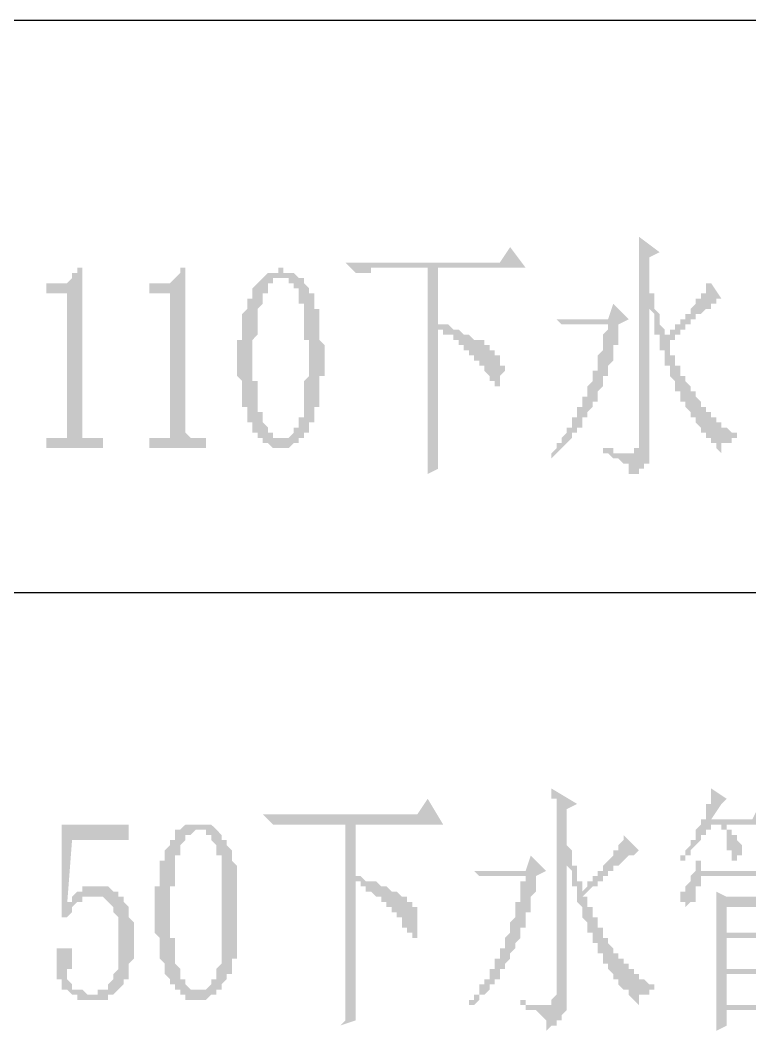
# Model space of a CAD drawing. Header units: inches. Extents: x 11 to 286, y 6 to 196.
# Drawn here: x 242.84 to 248.83, y 90.4 to 98.69 of the extents above; entities that cross this region are included whole.
import ezdxf

# ---------------------------------------------------------------- set-up
doc = ezdxf.new("R2010")
doc.units = ezdxf.units.IN
doc.header["$MEASUREMENT"] = 0
doc.layers.add('PDF_几何图形', color=7, linetype='Continuous')
doc.layers.add('PDF_实体填充', color=7, linetype='Continuous', true_color=0xffffff)

msp = doc.modelspace()

# ---------------------------------------------------------------- hatches: boundary and pattern name
at = {"layer": 'PDF_实体填充', "transparency": 33554559}
h = msp.add_hatch(color=7, dxfattribs=at)
h.paths.add_polyline_path([(247.9181, 96.9151), (248.0874, 96.7881), (248.0028, 96.7458), (248.0028, 96.7034), (248.0028, 96.7034), (248.0028, 96.6611), (248.0028, 96.6611), (248.0028, 96.6188), (248.0028, 96.6188), (248.0028, 96.5764), (248.0028, 96.5764), (248.0028, 96.5341), (248.0028, 96.5341), (248.0028, 96.4918), (248.0028, 96.4918), (248.0028, 96.4494), (248.0451, 96.4494), (248.0451, 96.4071), (248.0451, 96.4071), (248.0451, 96.4071), (248.0451, 96.3648), (248.0451, 96.3648), (248.0451, 96.3648), (248.0451, 96.3224), (248.0451, 96.3224), (248.0874, 96.2801), (248.0874, 96.2801), (248.0874, 96.2378), (248.0874, 96.2378), (248.0874, 96.1954), (248.0874, 96.1954), (248.1298, 96.1531), (248.1298, 96.1531), (248.1298, 96.1108), (248.1298, 96.1108), (248.1298, 96.1108), (248.1721, 96.1108), (248.1721, 96.1108), (248.1721, 96.1531), (248.2144, 96.1531), (248.2144, 96.1954), (248.2568, 96.1954), (248.2568, 96.1954), (248.2568, 96.2378), (248.2991, 96.2378), (248.2991, 96.2801), (248.2991, 96.2801), (248.3414, 96.2801), (248.3414, 96.3224), (248.3414, 96.3224), (248.3414, 96.3224), (248.3838, 96.3648), (248.3838, 96.3648), (248.3838, 96.3648), (248.3838, 96.4071), (248.4261, 96.4071), (248.4261, 96.4071), (248.4261, 96.4494), (248.4261, 96.4494), (248.4684, 96.4494), (248.4684, 96.4918), (248.4684, 96.4918), (248.4684, 96.4918), (248.4684, 96.5341), (248.4684, 96.5341), (248.5108, 96.5341), (248.5954, 96.4071), (248.5954, 96.4071), (248.5954, 96.4071), (248.5531, 96.4071), (248.5531, 96.3648), (248.5531, 96.3648), (248.5108, 96.3648), (248.5108, 96.3648), (248.5108, 96.3224), (248.4684, 96.3224), (248.4684, 96.3224), (248.4261, 96.2801), (248.4261, 96.2801), (248.4261, 96.2801), (248.4261, 96.2801), (248.4261, 96.2801), (248.3838, 96.2801), (248.3838, 96.2378), (248.3838, 96.2378), (248.3414, 96.2378), (248.3414, 96.1954), (248.3414, 96.1954), (248.2991, 96.1954), (248.2991, 96.1954), (248.2991, 96.1531), (248.2568, 96.1531), (248.2568, 96.1531), (248.2568, 96.1108), (248.2144, 96.1108), (248.2144, 96.1108), (248.2144, 96.0684), (248.1721, 96.0684), (248.1721, 96.0684), (248.1721, 96.0684), (248.1721, 96.0261), (248.1721, 95.9838), (248.1721, 95.9838), (248.1721, 95.9414), (248.2144, 95.9414), (248.2144, 95.8991), (248.2144, 95.8991), (248.2144, 95.8568), (248.2568, 95.8568), (248.2568, 95.8144), (248.2568, 95.8144), (248.2568, 95.7721), (248.2991, 95.7721), (248.2991, 95.7298), (248.2991, 95.7298), (248.2991, 95.7298), (248.3414, 95.6874), (248.3414, 95.6874), (248.3414, 95.6451), (248.3838, 95.6451), (248.3838, 95.6028), (248.3838, 95.6028), (248.3838, 95.6028), (248.4261, 95.5604), (248.4261, 95.5604), (248.4261, 95.5604), (248.4261, 95.5181), (248.4684, 95.5181), (248.4684, 95.5181), (248.4684, 95.4758), (248.4684, 95.4758), (248.5108, 95.4758), (248.5108, 95.4334), (248.5108, 95.4334), (248.5531, 95.4334), (248.5531, 95.4334), (248.5531, 95.3911), (248.5531, 95.3911), (248.5954, 95.3911), (248.5954, 95.3911), (248.5954, 95.3488), (248.6378, 95.3488), (248.6378, 95.3488), (248.6378, 95.3488), (248.6378, 95.3488), (248.6801, 95.3064), (248.6801, 95.3064), (248.6801, 95.3064), (248.7224, 95.3064), (248.7224, 95.3064), (248.7224, 95.3064), (248.7224, 95.3064), (248.7224, 95.2641), (248.7224, 95.2641), (248.6801, 95.2641), (248.6801, 95.2641), (248.6801, 95.2218), (248.6378, 95.2218), (248.6378, 95.2218), (248.6378, 95.2218), (248.5954, 95.2218), (248.5954, 95.1794), (248.5954, 95.1794), (248.5954, 95.1794), (248.5954, 95.1371), (248.5531, 95.1794), (248.5531, 95.1794), (248.5531, 95.1794), (248.5531, 95.2218), (248.5108, 95.2218), (248.5108, 95.2218), (248.5108, 95.2218), (248.5108, 95.2641), (248.4684, 95.2641), (248.4684, 95.2641), (248.4684, 95.3064), (248.4684, 95.3064), (248.4261, 95.3064), (248.4261, 95.3488), (248.4261, 95.3488), (248.4261, 95.3488), (248.3838, 95.3911), (248.3838, 95.3911), (248.3838, 95.3911), (248.3838, 95.4334), (248.3414, 95.4334), (248.3414, 95.4334), (248.3414, 95.4758), (248.3414, 95.4758), (248.3414, 95.4758), (248.2991, 95.5181), (248.2991, 95.5181), (248.2991, 95.5604), (248.2991, 95.5604), (248.2568, 95.5604), (248.2568, 95.6028), (248.2568, 95.6028), (248.2568, 95.6451), (248.2568, 95.6451), (248.2144, 95.6451), (248.2144, 95.6874), (248.2144, 95.6874), (248.2144, 95.7298), (248.2144, 95.7298), (248.1721, 95.7721), (248.1721, 95.7721), (248.1721, 95.7721), (248.1721, 95.8144), (248.1721, 95.8144), (248.1721, 95.8568), (248.1298, 95.8568), (248.1298, 95.8991), (248.1298, 95.8991), (248.1298, 95.9414), (248.1298, 95.9414), (248.1298, 95.9838), (248.0874, 95.9838), (248.0874, 96.0261), (248.0874, 96.0261), (248.0874, 96.0684), (248.0874, 96.0684), (248.0874, 96.1108), (248.0451, 96.1108), (248.0451, 96.1531), (248.0451, 96.1531), (248.0451, 96.1954), (248.0451, 96.1954), (248.0451, 96.2378), (248.0451, 96.2801), (248.0451, 96.2801), (248.0028, 96.3224), (248.0028, 96.3224), (248.0028, 96.3648), (248.0028, 96.3648), (248.0028, 95.2218), (248.0028, 95.1794), (248.0028, 95.1794), (248.0028, 95.1371), (248.0028, 95.1371), (248.0028, 95.0948), (248.0028, 95.0948), (248.0028, 95.0524), (247.9604, 95.0524), (247.9604, 95.0524), (247.9604, 95.0101), (247.9604, 95.0101), (247.9181, 95.0101), (247.9181, 95.0101), (247.9181, 94.9678), (247.9181, 94.9678), (247.8758, 94.9678), (247.8758, 94.9678), (247.8334, 94.9678), (247.8334, 94.9678), (247.8334, 94.9678), (247.8334, 94.9678), (247.8334, 94.9678), (247.8334, 95.0101), (247.8334, 95.0101), (247.8334, 95.0101), (247.8334, 95.0524), (247.7911, 95.0524), (247.7911, 95.0524), (247.7911, 95.0524), (247.7488, 95.0948), (247.7488, 95.0948), (247.7488, 95.0948), (247.7064, 95.0948), (247.7064, 95.0948), (247.6641, 95.1371), (247.6218, 95.1371), (247.6218, 95.1371), (247.6218, 95.1794), (247.6641, 95.1794), (247.7064, 95.1794), (247.7064, 95.1371), (247.7064, 95.1371), (247.7488, 95.1371), (247.7488, 95.1371), (247.7911, 95.1371), (247.7911, 95.1371), (247.7911, 95.1371), (247.8334, 95.1371), (247.8334, 95.1371), (247.8334, 95.1371), (247.8334, 95.1371), (247.8758, 95.1371), (247.8758, 95.1371), (247.8758, 95.1794), (247.8758, 95.1794), (247.9181, 95.1794), (247.9181, 95.2218), (247.9181, 95.2641), (247.9181, 95.2641), (247.9181, 96.5764), (247.9181, 96.6188), (247.9181, 96.6188), (247.9181, 96.6611), (247.9181, 96.6611), (247.9181, 96.7034), (247.9181, 96.7034), (247.9181, 96.7458), (247.9181, 96.7458), (247.9181, 96.7881), (247.9181, 96.7881), (247.9181, 96.8304), (247.9181, 96.8304), (247.9181, 96.8728), (247.9181, 96.8728), (247.9181, 96.9151), (247.9181, 96.9151)], flags=0)
h.paths.add_polyline_path([(247.1984, 95.0948), (247.1984, 95.1371), (247.1984, 95.1371), (247.2408, 95.1794), (247.2408, 95.1794), (247.2408, 95.1794), (247.2408, 95.2218), (247.2831, 95.2218), (247.2831, 95.2641), (247.2831, 95.2641), (247.2831, 95.2641), (247.3254, 95.3064), (247.3254, 95.3064), (247.3254, 95.3064), (247.3254, 95.3488), (247.3678, 95.3488), (247.3678, 95.3911), (247.3678, 95.3911), (247.3678, 95.3911), (247.3678, 95.4334), (247.4101, 95.4334), (247.4101, 95.4758), (247.4101, 95.4758), (247.4101, 95.4758), (247.4101, 95.5181), (247.4524, 95.5181), (247.4524, 95.5604), (247.4524, 95.5604), (247.4524, 95.5604), (247.4524, 95.6028), (247.4948, 95.6028), (247.4948, 95.6451), (247.4948, 95.6451), (247.4948, 95.6874), (247.4948, 95.6874), (247.5371, 95.7298), (247.5371, 95.7298), (247.5371, 95.7298), (247.5371, 95.7721), (247.5371, 95.7721), (247.5371, 95.8144), (247.5794, 95.8144), (247.5794, 95.8568), (247.5794, 95.8568), (247.5794, 95.8991), (247.5794, 95.8991), (247.5794, 95.9414), (247.5794, 95.9414), (247.6218, 95.9838), (247.6218, 95.9838), (247.6218, 96.0261), (247.6218, 96.0261), (247.6218, 96.0684), (247.6218, 96.0684), (247.6218, 96.1108), (247.6218, 96.1108), (247.6641, 96.1531), (247.6641, 96.1531), (247.6641, 96.1954), (247.6641, 96.1954), (247.6641, 96.1954), (247.4524, 96.1954), (247.4524, 96.1954), (247.4101, 96.1954), (247.4101, 96.1954), (247.3678, 96.1954), (247.3678, 96.1954), (247.3678, 96.1954), (247.3254, 96.1954), (247.3254, 96.1954), (247.2831, 96.1954), (247.2831, 96.1954), (247.2408, 96.2378), (247.6641, 96.2378), (247.7064, 96.3648), (247.8334, 96.2378), (247.7488, 96.1954), (247.7488, 96.1531), (247.7488, 96.1531), (247.7488, 96.1108), (247.7488, 96.0684), (247.7488, 96.0684), (247.7488, 96.0261), (247.7064, 96.0261), (247.7064, 95.9838), (247.7064, 95.9838), (247.7064, 95.9414), (247.7064, 95.9414), (247.7064, 95.8991), (247.7064, 95.8991), (247.6641, 95.8568), (247.6641, 95.8568), (247.6641, 95.8144), (247.6641, 95.8144), (247.6641, 95.7721), (247.6218, 95.7721), (247.6218, 95.7298), (247.6218, 95.7298), (247.6218, 95.6874), (247.6218, 95.6874), (247.6218, 95.6874), (247.5794, 95.6451), (247.5794, 95.6451), (247.5794, 95.6028), (247.5794, 95.6028), (247.5794, 95.5604), (247.5371, 95.5604), (247.5371, 95.5604), (247.5371, 95.5181), (247.5371, 95.5181), (247.4948, 95.4758), (247.4948, 95.4758), (247.4948, 95.4758), (247.4948, 95.4334), (247.4948, 95.4334), (247.4524, 95.4334), (247.4524, 95.3911), (247.4524, 95.3911), (247.4524, 95.3488), (247.4101, 95.3488), (247.4101, 95.3488), (247.4101, 95.3064), (247.4101, 95.3064), (247.3678, 95.3064), (247.3678, 95.2641), (247.3678, 95.2641), (247.3678, 95.2641), (247.3254, 95.2218), (247.3254, 95.2218), (247.3254, 95.2218), (247.3254, 95.2218), (247.2831, 95.1794), (247.2831, 95.1794), (247.2831, 95.1794), (247.2408, 95.1371), (247.2408, 95.1371), (247.2408, 95.1371), (247.2408, 95.1371), (247.1984, 95.0948), (247.1984, 95.0948), (247.1984, 95.0948)], flags=0)
for points in [[(245.5051, 96.7034), (246.7751, 96.7034), (246.8598, 96.8304), (246.9868, 96.6611), (246.2671, 96.6611), (246.2671, 96.1954), (246.3094, 96.1954), (246.3518, 96.1954), (246.3941, 96.1531), (246.4364, 96.1531), (246.4788, 96.1108), (246.5211, 96.1108), (246.5634, 96.0684), (246.6058, 96.0684), (246.6481, 96.0684), (246.6481, 96.0261), (246.6904, 96.0261), (246.6904, 95.9838), (246.7328, 95.9838), (246.7328, 95.9414), (246.7751, 95.9414), (246.7751, 95.8991), (246.7751, 95.8568), (246.8174, 95.8568), (246.8174, 95.8144), (246.7751, 95.7721), (246.7751, 95.7298), (246.7751, 95.6874), (246.7328, 95.6874), (246.7328, 95.7298), (246.6904, 95.7298), (246.6904, 95.7721), (246.6481, 95.8144), (246.6481, 95.8568), (246.6058, 95.8568), (246.6058, 95.8991), (246.5634, 95.8991), (246.5634, 95.9414), (246.5211, 95.9414), (246.5211, 95.9838), (246.4788, 95.9838), (246.4788, 96.0261), (246.4364, 96.0261), (246.4364, 96.0684), (246.3941, 96.0684), (246.3941, 96.1108), (246.3518, 96.1108), (246.3094, 96.1108), (246.3094, 96.1531), (246.2671, 96.1531), (246.2671, 95.3064), (246.2671, 95.2641), (246.2671, 95.2218), (246.2671, 95.1794), (246.2671, 95.1371), (246.2671, 95.0948), (246.2671, 95.0524), (246.2671, 95.0101), (246.1824, 94.9678), (246.1824, 95.0101), (246.1824, 95.0524), (246.1824, 95.0948), (246.1824, 95.1371), (246.1824, 95.1794), (246.1824, 95.2218), (246.1824, 95.2641), (246.1824, 95.3064), (246.1824, 95.3488), (246.1824, 95.3911), (246.1824, 96.6611), (245.7591, 96.6611), (245.7168, 96.6611), (245.7168, 96.6188), (245.6744, 96.6188), (245.6321, 96.6188), (245.5898, 96.6188)], [(243.3461, 96.6611), (243.3461, 95.3911), (243.3461, 95.3488), (243.3461, 95.3064), (243.3461, 95.2641), (243.3884, 95.2641), (243.4308, 95.2641), (243.4731, 95.2641), (243.5154, 95.2641), (243.5154, 95.1794), (243.0498, 95.1794), (243.0498, 95.2641), (243.0921, 95.2641), (243.1344, 95.2641), (243.1768, 95.2641), (243.2191, 95.2641), (243.2191, 95.3064), (243.2191, 95.3488), (243.2191, 95.3911), (243.2191, 96.4071), (243.2191, 96.4494), (243.1768, 96.4494), (243.0498, 96.4494), (243.0498, 96.5341), (243.0921, 96.5341), (243.1344, 96.5341), (243.1768, 96.5341), (243.2191, 96.5341), (243.2614, 96.5764), (243.2614, 96.6188), (243.3038, 96.6188), (243.3038, 96.6611)], [(244.1928, 96.6611), (244.1928, 95.3911), (244.1928, 95.3488), (244.1928, 95.3064), (244.2351, 95.2641), (244.2774, 95.2641), (244.3198, 95.2641), (244.3621, 95.2641), (244.3621, 95.1794), (243.8964, 95.1794), (243.8964, 95.2641), (243.9388, 95.2641), (243.9811, 95.2641), (244.0234, 95.2641), (244.0658, 95.2641), (244.0658, 95.3064), (244.0658, 95.3488), (244.0658, 95.3911), (244.0658, 96.4071), (244.0658, 96.4494), (244.0234, 96.4494), (243.8964, 96.4494), (243.8964, 96.5341), (243.9388, 96.5341), (243.9811, 96.5341), (244.0234, 96.5341), (244.0658, 96.5341), (244.1081, 96.5764), (244.1504, 96.6188), (244.1504, 96.6611)], [(244.8278, 92.1738), (246.0978, 92.1738), (246.1824, 92.3008), (246.3094, 92.0891), (245.5898, 92.0891), (245.5898, 91.6658), (245.6321, 91.6658), (245.6744, 91.6234), (245.7168, 91.6234), (245.7591, 91.6234), (245.8014, 91.5811), (245.8438, 91.5811), (245.8861, 91.5388), (245.9284, 91.5388), (245.9708, 91.4964), (246.0131, 91.4964), (246.0131, 91.4541), (246.0554, 91.4541), (246.0554, 91.4118), (246.0978, 91.4118), (246.0978, 91.3694), (246.0978, 91.3271), (246.0978, 91.2848), (246.0978, 91.2424), (246.0978, 91.2001), (246.0978, 91.1578), (246.0554, 91.1578), (246.0554, 91.2001), (246.0131, 91.2001), (246.0131, 91.2424), (245.9708, 91.2424), (245.9708, 91.2848), (245.9708, 91.3271), (245.9284, 91.3271), (245.9284, 91.3694), (245.8861, 91.3694), (245.8861, 91.4118), (245.8438, 91.4118), (245.8438, 91.4541), (245.8014, 91.4541), (245.8014, 91.4964), (245.7591, 91.4964), (245.7168, 91.5388), (245.6744, 91.5388), (245.6744, 91.5811), (245.6321, 91.5811), (245.6321, 91.6234), (245.5898, 91.6234), (245.5898, 90.7768), (245.5898, 90.7344), (245.5898, 90.6921), (245.5898, 90.6498), (245.5898, 90.6074), (245.5898, 90.5651), (245.5898, 90.5228), (245.5898, 90.4804), (245.4628, 90.4381), (245.5051, 90.4804), (245.5051, 90.5228), (245.5051, 90.5651), (245.5051, 90.6074), (245.5051, 90.6498), (245.5051, 90.6921), (245.5051, 90.7344), (245.5051, 90.7768), (245.5051, 90.8191), (245.5051, 90.8614), (245.5051, 92.0891), (245.0818, 92.0891), (245.0394, 92.0891), (244.9971, 92.0891), (244.9548, 92.0891), (244.9124, 92.0891)], [(243.4731, 91.5811), (243.5154, 91.5811), (243.5578, 91.5811), (243.6001, 91.5388), (243.6424, 91.5388), (243.6424, 91.4964), (243.6848, 91.4964), (243.6848, 91.4541), (243.7271, 91.4118), (243.7271, 91.3694), (243.7271, 91.3271), (243.7694, 91.2848), (243.7694, 91.2424), (243.7694, 91.2001), (243.7694, 91.1578), (243.7694, 91.1154), (243.7694, 91.0731), (243.7694, 91.0308), (243.7694, 90.9884), (243.7271, 90.9461), (243.7271, 90.9038), (243.7271, 90.8614), (243.7271, 90.8191), (243.6848, 90.8191), (243.6848, 90.7768), (243.6424, 90.7344), (243.6001, 90.6921), (243.5578, 90.6921), (243.5578, 90.6498), (243.5154, 90.6498), (243.4731, 90.6498), (243.4308, 90.6498), (243.3884, 90.6498), (243.3461, 90.6498), (243.3038, 90.6498), (243.3038, 90.6921), (243.2614, 90.6921), (243.2191, 90.7344), (243.1768, 90.7344), (243.1768, 90.7768), (243.1768, 90.8191), (243.1344, 90.8191), (243.1344, 90.8614), (243.1344, 90.9038), (243.1344, 90.9461), (243.1344, 90.9884), (243.1344, 91.0308), (243.1344, 91.0731), (243.1768, 91.0731), (243.2191, 91.0731), (243.2614, 91.0731), (243.2614, 91.0308), (243.2614, 90.9884), (243.2614, 90.9461), (243.2614, 90.9038), (243.2191, 90.9038), (243.2191, 90.8614), (243.2191, 90.8191), (243.2614, 90.7768), (243.2614, 90.7344), (243.3038, 90.7344), (243.3461, 90.7344), (243.3884, 90.6921), (243.4308, 90.6921), (243.4731, 90.6921), (243.4731, 90.7344), (243.5154, 90.7344), (243.5578, 90.7344), (243.5578, 90.7768), (243.6001, 90.8191), (243.6001, 90.8614), (243.6424, 90.9038), (243.6424, 90.9461), (243.6424, 90.9884), (243.6424, 91.0308), (243.6424, 91.0731), (243.6424, 91.1154), (243.6424, 91.1578), (243.6424, 91.2001), (243.6424, 91.2424), (243.6424, 91.2848), (243.6424, 91.3271), (243.6001, 91.3694), (243.6001, 91.4118), (243.5578, 91.4541), (243.5154, 91.4964), (243.4731, 91.4964), (243.4308, 91.4964), (243.3884, 91.4964), (243.3461, 91.4964), (243.3461, 91.4541), (243.3038, 91.4541), (243.2614, 91.4118), (243.2614, 91.3694), (243.2191, 91.3271), (243.1768, 91.3271), (243.1768, 92.0891), (243.7271, 92.0891), (243.7271, 91.9621), (243.2614, 91.9621), (243.2191, 91.4118), (243.2191, 91.4541), (243.2614, 91.4541), (243.2614, 91.4964), (243.3038, 91.5388), (243.3461, 91.5388), (243.3461, 91.5811), (243.3884, 91.5811), (243.4308, 91.5811)]]:
    msp.add_hatch(color=7, dxfattribs=at).paths.add_polyline_path(points, flags=0)
h = msp.add_hatch(color=7, dxfattribs=at)
h.paths.add_polyline_path([(244.9971, 96.5764), (244.9548, 96.5764), (244.9548, 96.5764), (244.9548, 96.5764), (244.9124, 96.5764), (244.9124, 96.5341), (244.9124, 96.5341), (244.8701, 96.5341), (244.8701, 96.5341), (244.8701, 96.4918), (244.8701, 96.4918), (244.8701, 96.4494), (244.8278, 96.4494), (244.8278, 96.4071), (244.8278, 96.4071), (244.8278, 96.3648), (244.8278, 96.3648), (244.8278, 96.3648), (244.7854, 96.3224), (244.7854, 96.3224), (244.7854, 96.2801), (244.7854, 96.2801), (244.7854, 96.2378), (244.7854, 96.2378), (244.7854, 96.2378), (244.7854, 96.1954), (244.7854, 96.1954), (244.7854, 96.1531), (244.7854, 96.1531), (244.7854, 96.1108), (244.7854, 96.1108), (244.7431, 96.0684), (244.7431, 96.0261), (244.7431, 96.0261), (244.7431, 95.9838), (244.7431, 95.9838), (244.7431, 95.9414), (244.7431, 95.9414), (244.7431, 95.8991), (244.7431, 95.8991), (244.7431, 95.8568), (244.7431, 95.8568), (244.7431, 95.8144), (244.7431, 95.7721), (244.7431, 95.7721), (244.7431, 95.7298), (244.7854, 95.7298), (244.7854, 95.6874), (244.7854, 95.6874), (244.7854, 95.6451), (244.7854, 95.6451), (244.7854, 95.6028), (244.7854, 95.6028), (244.7854, 95.5604), (244.7854, 95.5604), (244.7854, 95.5181), (244.7854, 95.5181), (244.7854, 95.5181), (244.7854, 95.4758), (244.8278, 95.4758), (244.8278, 95.4334), (244.8278, 95.4334), (244.8278, 95.4334), (244.8278, 95.3911), (244.8278, 95.3911), (244.8701, 95.3488), (244.8701, 95.3488), (244.8701, 95.3064), (244.8701, 95.3064), (244.9124, 95.3064), (244.9124, 95.2641), (244.9124, 95.2641), (244.9124, 95.2641), (244.9548, 95.2641), (244.9548, 95.2641), (244.9548, 95.2641), (244.9971, 95.2641), (244.9971, 95.2641), (244.9971, 95.2641), (245.0394, 95.2641), (245.0394, 95.2641), (245.0394, 95.2641), (245.0394, 95.2641), (245.0818, 95.3064), (245.0818, 95.3064), (245.0818, 95.3064), (245.0818, 95.3488), (245.1241, 95.3488), (245.1241, 95.3911), (245.1241, 95.3911), (245.1241, 95.4334), (245.1241, 95.4334), (245.1664, 95.4334), (245.1664, 95.4758), (245.1664, 95.4758), (245.1664, 95.5181), (245.1664, 95.5181), (245.1664, 95.5604), (245.1664, 95.5604), (245.1664, 95.5604), (245.1664, 95.6028), (245.1664, 95.6028), (245.1664, 95.6451), (245.1664, 95.6451), (245.1664, 95.6874), (245.1664, 95.6874), (245.1664, 95.7298), (245.2088, 95.7721), (245.2088, 95.7721), (245.2088, 95.8144), (245.2088, 95.8144), (245.2088, 95.8568), (245.2088, 95.8991), (245.2088, 95.8991), (245.2088, 95.8991), (245.2088, 95.9414), (245.2088, 95.9838), (245.2088, 95.9838), (245.2088, 96.0261), (245.2088, 96.0261), (245.2088, 96.0684), (245.1664, 96.0684), (245.1664, 96.1108), (245.1664, 96.1531), (245.1664, 96.1531), (245.1664, 96.1954), (245.1664, 96.1954), (245.1664, 96.2378), (245.1664, 96.2378), (245.1664, 96.2378), (245.1664, 96.2801), (245.1664, 96.2801), (245.1664, 96.3224), (245.1664, 96.3224), (245.1664, 96.3648), (245.1664, 96.3648), (245.1241, 96.3648), (245.1241, 96.4071), (245.1241, 96.4071), (245.1241, 96.4494), (245.1241, 96.4494), (245.1241, 96.4918), (245.0818, 96.4918), (245.0818, 96.5341), (245.0818, 96.5341), (245.0818, 96.5341), (245.0394, 96.5341), (245.0394, 96.5764), (245.0394, 96.5764), (244.9971, 96.5764), (244.9971, 96.5764), (244.9971, 96.5764), (244.9971, 96.5764), (244.9971, 96.5764)], flags=0)
h.paths.add_polyline_path([(244.9971, 95.1794), (244.9548, 95.1794), (244.9548, 95.1794), (244.9124, 95.1794), (244.9124, 95.1794), (244.9124, 95.1794), (244.8701, 95.2218), (244.8701, 95.2218), (244.8701, 95.2218), (244.8278, 95.2218), (244.8278, 95.2218), (244.8278, 95.2641), (244.8278, 95.2641), (244.7854, 95.2641), (244.7854, 95.3064), (244.7854, 95.3064), (244.7431, 95.3064), (244.7431, 95.3488), (244.7431, 95.3488), (244.7431, 95.3911), (244.7431, 95.3911), (244.7008, 95.3911), (244.7008, 95.4334), (244.7008, 95.4334), (244.7008, 95.4334), (244.7008, 95.4758), (244.7008, 95.4758), (244.7008, 95.5181), (244.6584, 95.5181), (244.6584, 95.5604), (244.6584, 95.5604), (244.6584, 95.5604), (244.6584, 95.6028), (244.6584, 95.6028), (244.6584, 95.6451), (244.6584, 95.6451), (244.6584, 95.6874), (244.6584, 95.6874), (244.6584, 95.7298), (244.6584, 95.7298), (244.6161, 95.7721), (244.6161, 95.8144), (244.6161, 95.8144), (244.6161, 95.8568), (244.6161, 95.8568), (244.6161, 95.8991), (244.6161, 95.8991), (244.6161, 95.9414), (244.6161, 95.9838), (244.6161, 95.9838), (244.6161, 96.0261), (244.6161, 96.0261), (244.6161, 96.0684), (244.6584, 96.0684), (244.6584, 96.1108), (244.6584, 96.1108), (244.6584, 96.1531), (244.6584, 96.1531), (244.6584, 96.1954), (244.6584, 96.1954), (244.6584, 96.2378), (244.6584, 96.2378), (244.6584, 96.2801), (244.6584, 96.2801), (244.7008, 96.3224), (244.7008, 96.3224), (244.7008, 96.3224), (244.7008, 96.3648), (244.7008, 96.3648), (244.7008, 96.4071), (244.7008, 96.4071), (244.7431, 96.4071), (244.7431, 96.4494), (244.7431, 96.4494), (244.7431, 96.4918), (244.7431, 96.4918), (244.7854, 96.5341), (244.7854, 96.5341), (244.7854, 96.5341), (244.8278, 96.5764), (244.8278, 96.5764), (244.8278, 96.5764), (244.8278, 96.5764), (244.8701, 96.6188), (244.8701, 96.6188), (244.8701, 96.6188), (244.9124, 96.6188), (244.9124, 96.6188), (244.9124, 96.6188), (244.9548, 96.6188), (244.9548, 96.6611), (244.9971, 96.6611), (244.9971, 96.6611), (244.9971, 96.6188), (245.0394, 96.6188), (245.0394, 96.6188), (245.0394, 96.6188), (245.0818, 96.6188), (245.0818, 96.6188), (245.0818, 96.6188), (245.1241, 96.5764), (245.1241, 96.5764), (245.1241, 96.5764), (245.1664, 96.5764), (245.1664, 96.5341), (245.1664, 96.5341), (245.1664, 96.5341), (245.2088, 96.4918), (245.2088, 96.4918), (245.2088, 96.4494), (245.2088, 96.4494), (245.2511, 96.4494), (245.2511, 96.4071), (245.2511, 96.4071), (245.2511, 96.4071), (245.2511, 96.3648), (245.2511, 96.3648), (245.2511, 96.3224), (245.2934, 96.3224), (245.2934, 96.2801), (245.2934, 96.2801), (245.2934, 96.2801), (245.2934, 96.2378), (245.2934, 96.2378), (245.2934, 96.1954), (245.2934, 96.1954), (245.2934, 96.1531), (245.2934, 96.1531), (245.2934, 96.1108), (245.2934, 96.1108), (245.2934, 96.0684), (245.3358, 96.0261), (245.3358, 96.0261), (245.3358, 95.9838), (245.3358, 95.9838), (245.3358, 95.9414), (245.3358, 95.8991), (245.3358, 95.8991), (245.3358, 95.8991), (245.3358, 95.8568), (245.3358, 95.8568), (245.3358, 95.8144), (245.3358, 95.7721), (245.2934, 95.7721), (245.2934, 95.7298), (245.2934, 95.7298), (245.2934, 95.6874), (245.2934, 95.6874), (245.2934, 95.6451), (245.2934, 95.6451), (245.2934, 95.6028), (245.2934, 95.6028), (245.2934, 95.5604), (245.2934, 95.5604), (245.2934, 95.5181), (245.2934, 95.5181), (245.2511, 95.5181), (245.2511, 95.4758), (245.2511, 95.4758), (245.2511, 95.4334), (245.2511, 95.4334), (245.2511, 95.4334), (245.2511, 95.3911), (245.2088, 95.3911), (245.2088, 95.3911), (245.2088, 95.3488), (245.2088, 95.3488), (245.2088, 95.3064), (245.1664, 95.3064), (245.1664, 95.3064), (245.1664, 95.2641), (245.1241, 95.2641), (245.1241, 95.2641), (245.1241, 95.2218), (245.1241, 95.2218), (245.0818, 95.2218), (245.0818, 95.2218), (245.0818, 95.2218), (245.0394, 95.1794), (245.0394, 95.1794), (245.0394, 95.1794), (244.9971, 95.1794), (244.9971, 95.1794), (244.9971, 95.1794), (244.9971, 95.1794), (244.9971, 95.1794)], flags=0)
h = msp.add_hatch(color=7, dxfattribs=at)
h.paths.add_polyline_path([(247.1984, 92.3854), (247.4101, 92.2584), (247.3254, 92.2161), (247.3254, 92.1738), (247.3254, 92.1738), (247.3254, 92.1314), (247.3254, 92.1314), (247.3254, 92.0891), (247.3254, 92.0468), (247.3254, 92.0468), (247.3254, 92.0044), (247.3254, 92.0044), (247.3254, 91.9621), (247.3254, 91.9621), (247.3254, 91.9621), (247.3254, 91.9198), (247.3254, 91.9198), (247.3678, 91.8774), (247.3678, 91.8774), (247.3678, 91.8774), (247.3678, 91.8351), (247.3678, 91.8351), (247.3678, 91.7928), (247.3678, 91.7928), (247.3678, 91.7928), (247.3678, 91.7504), (247.4101, 91.7504), (247.4101, 91.7081), (247.4101, 91.7081), (247.4101, 91.6658), (247.4101, 91.6658), (247.4101, 91.6234), (247.4524, 91.6234), (247.4524, 91.5811), (247.4524, 91.5811), (247.4524, 91.5388), (247.4948, 91.5811), (247.4948, 91.5811), (247.4948, 91.6234), (247.5371, 91.6234), (247.5371, 91.6234), (247.5371, 91.6658), (247.5794, 91.6658), (247.5794, 91.7081), (247.5794, 91.7081), (247.6218, 91.7081), (247.6218, 91.7504), (247.6218, 91.7504), (247.6641, 91.7928), (247.6641, 91.7928), (247.6641, 91.7928), (247.7064, 91.8351), (247.7064, 91.8351), (247.7064, 91.8351), (247.7064, 91.8774), (247.7488, 91.8774), (247.7488, 91.8774), (247.7488, 91.9198), (247.7488, 91.9198), (247.7488, 91.9198), (247.7911, 91.9621), (247.7911, 91.9621), (247.7911, 91.9621), (247.7911, 92.0044), (247.7911, 92.0044), (247.7911, 92.0044), (247.9181, 91.8774), (247.9181, 91.8774), (247.9181, 91.8774), (247.8758, 91.8351), (247.8758, 91.8351), (247.8758, 91.8351), (247.8334, 91.8351), (247.8334, 91.8351), (247.7911, 91.7928), (247.7911, 91.7928), (247.7911, 91.7928), (247.7488, 91.7504), (247.7488, 91.7504), (247.7488, 91.7504), (247.7488, 91.7504), (247.7064, 91.7504), (247.7064, 91.7081), (247.7064, 91.7081), (247.7064, 91.7081), (247.6641, 91.7081), (247.6641, 91.6658), (247.6641, 91.6658), (247.6218, 91.6658), (247.6218, 91.6658), (247.6218, 91.6234), (247.5794, 91.6234), (247.5794, 91.6234), (247.5794, 91.5811), (247.5371, 91.5811), (247.5371, 91.5811), (247.4948, 91.5388), (247.4948, 91.5388), (247.4948, 91.5388), (247.4524, 91.4964), (247.4948, 91.4964), (247.4948, 91.4541), (247.4948, 91.4541), (247.4948, 91.4118), (247.5371, 91.4118), (247.5371, 91.3694), (247.5371, 91.3694), (247.5371, 91.3271), (247.5794, 91.3271), (247.5794, 91.2848), (247.5794, 91.2848), (247.5794, 91.2424), (247.6218, 91.2424), (247.6218, 91.2001), (247.6218, 91.2001), (247.6218, 91.1578), (247.6641, 91.1578), (247.6641, 91.1578), (247.6641, 91.1154), (247.6641, 91.1154), (247.7064, 91.0731), (247.7064, 91.0731), (247.7064, 91.0731), (247.7064, 91.0308), (247.7488, 91.0308), (247.7488, 91.0308), (247.7488, 90.9884), (247.7911, 90.9884), (247.7911, 90.9884), (247.7911, 90.9461), (247.7911, 90.9461), (247.8334, 90.9461), (247.8334, 90.9038), (247.8334, 90.9038), (247.8334, 90.9038), (247.8758, 90.9038), (247.8758, 90.8614), (247.8758, 90.8614), (247.9181, 90.8614), (247.9181, 90.8614), (247.9181, 90.8191), (247.9181, 90.8191), (247.9604, 90.8191), (247.9604, 90.8191), (247.9604, 90.8191), (248.0028, 90.7768), (248.0028, 90.7768), (248.0028, 90.7768), (248.0028, 90.7768), (248.0451, 90.7768), (248.0451, 90.7768), (248.0451, 90.7768), (248.0451, 90.7344), (248.0451, 90.7344), (248.0028, 90.7344), (248.0028, 90.6921), (247.9604, 90.6921), (247.9604, 90.6921), (247.9604, 90.6921), (247.9181, 90.6921), (247.9181, 90.6498), (247.9181, 90.6498), (247.9181, 90.6498), (247.9181, 90.6074), (247.9181, 90.6074), (247.8758, 90.6498), (247.8758, 90.6498), (247.8758, 90.6498), (247.8758, 90.6498), (247.8334, 90.6921), (247.8334, 90.6921), (247.8334, 90.6921), (247.8334, 90.7344), (247.7911, 90.7344), (247.7911, 90.7344), (247.7911, 90.7344), (247.7488, 90.7768), (247.7488, 90.7768), (247.7488, 90.7768), (247.7488, 90.8191), (247.7064, 90.8191), (247.7064, 90.8191), (247.7064, 90.8614), (247.7064, 90.8614), (247.7064, 90.8614), (247.6641, 90.9038), (247.6641, 90.9038), (247.6641, 90.9461), (247.6641, 90.9461), (247.6218, 90.9461), (247.6218, 90.9884), (247.6218, 90.9884), (247.6218, 90.9884), (247.6218, 91.0308), (247.5794, 91.0308), (247.5794, 91.0731), (247.5794, 91.0731), (247.5794, 91.0731), (247.5794, 91.1154), (247.5371, 91.1154), (247.5371, 91.1578), (247.5371, 91.1578), (247.5371, 91.2001), (247.5371, 91.2001), (247.4948, 91.2001), (247.4948, 91.2424), (247.4948, 91.2424), (247.4948, 91.2848), (247.4948, 91.2848), (247.4524, 91.3271), (247.4524, 91.3271), (247.4524, 91.3694), (247.4524, 91.3694), (247.4524, 91.4118), (247.4524, 91.4118), (247.4101, 91.4541), (247.4101, 91.4541), (247.4101, 91.4964), (247.4101, 91.4964), (247.4101, 91.5388), (247.4101, 91.5388), (247.4101, 91.5811), (247.3678, 91.5811), (247.3678, 91.6234), (247.3678, 91.6234), (247.3678, 91.6658), (247.3678, 91.6658), (247.3678, 91.7081), (247.3678, 91.7081), (247.3254, 91.7504), (247.3254, 91.7928), (247.3254, 91.7928), (247.3254, 91.8351), (247.3254, 91.8351), (247.3254, 90.6921), (247.3254, 90.6498), (247.3254, 90.6498), (247.3254, 90.6074), (247.3254, 90.6074), (247.3254, 90.5651), (247.3254, 90.5651), (247.2831, 90.5228), (247.2831, 90.5228), (247.2831, 90.5228), (247.2831, 90.4804), (247.2831, 90.4804), (247.2408, 90.4804), (247.2408, 90.4381), (247.2408, 90.4381), (247.1984, 90.4381), (247.1984, 90.4381), (247.1984, 90.4381), (247.1561, 90.3958), (247.1561, 90.3958), (247.1561, 90.4381), (247.1561, 90.4381), (247.1561, 90.4381), (247.1561, 90.4804), (247.1561, 90.4804), (247.1561, 90.4804), (247.1138, 90.5228), (247.1138, 90.5228), (247.1138, 90.5228), (247.1138, 90.5228), (247.0714, 90.5651), (247.0714, 90.5651), (247.0291, 90.5651), (247.0291, 90.5651), (246.9868, 90.5651), (246.9868, 90.6074), (246.9444, 90.6074), (246.9444, 90.6074), (246.9444, 90.6498), (246.9868, 90.6498), (246.9868, 90.6074), (247.0291, 90.6074), (247.0291, 90.6074), (247.0714, 90.6074), (247.0714, 90.6074), (247.1138, 90.6074), (247.1138, 90.6074), (247.1138, 90.6074), (247.1561, 90.6074), (247.1561, 90.6074), (247.1561, 90.6074), (247.1561, 90.6074), (247.1984, 90.6074), (247.1984, 90.6074), (247.1984, 90.6498), (247.1984, 90.6498), (247.1984, 90.6498), (247.2408, 90.6921), (247.2408, 90.7344), (247.2408, 90.7344), (247.2408, 92.0468), (247.2408, 92.0891), (247.2408, 92.0891), (247.2408, 92.1314), (247.2408, 92.1314), (247.2408, 92.1738), (247.2408, 92.1738), (247.2408, 92.2161), (247.2408, 92.2161), (247.2408, 92.2584), (247.2408, 92.2584), (247.2408, 92.3008), (247.1984, 92.3008), (247.1984, 92.3431), (247.1984, 92.3431), (247.1984, 92.3854), (247.1984, 92.3854)], flags=0)
h.paths.add_polyline_path([(246.5211, 90.5651), (246.5211, 90.6074), (246.5211, 90.6074), (246.5211, 90.6498), (246.5634, 90.6498), (246.5634, 90.6498), (246.5634, 90.6921), (246.5634, 90.6921), (246.6058, 90.6921), (246.6058, 90.7344), (246.6058, 90.7344), (246.6058, 90.7768), (246.6481, 90.7768), (246.6481, 90.7768), (246.6481, 90.8191), (246.6481, 90.8191), (246.6904, 90.8191), (246.6904, 90.8614), (246.6904, 90.8614), (246.6904, 90.9038), (246.7328, 90.9038), (246.7328, 90.9038), (246.7328, 90.9461), (246.7328, 90.9461), (246.7328, 90.9884), (246.7751, 90.9884), (246.7751, 90.9884), (246.7751, 91.0308), (246.7751, 91.0308), (246.7751, 91.0731), (246.8174, 91.0731), (246.8174, 91.1154), (246.8174, 91.1154), (246.8174, 91.1578), (246.8174, 91.1578), (246.8174, 91.1578), (246.8598, 91.2001), (246.8598, 91.2001), (246.8598, 91.2424), (246.8598, 91.2424), (246.8598, 91.2848), (246.8598, 91.2848), (246.9021, 91.3271), (246.9021, 91.3271), (246.9021, 91.3694), (246.9021, 91.3694), (246.9021, 91.4118), (246.9021, 91.4118), (246.9021, 91.4541), (246.9444, 91.4541), (246.9444, 91.4964), (246.9444, 91.4964), (246.9444, 91.5388), (246.9444, 91.5388), (246.9444, 91.5811), (246.9444, 91.5811), (246.9444, 91.6234), (246.9868, 91.6234), (246.9868, 91.6658), (246.9868, 91.6658), (246.9868, 91.6658), (246.7751, 91.6658), (246.7328, 91.6658), (246.7328, 91.6658), (246.7328, 91.6658), (246.6904, 91.6658), (246.6904, 91.6658), (246.6481, 91.6658), (246.6481, 91.6658), (246.6481, 91.6658), (246.6058, 91.6658), (246.6058, 91.6658), (246.5634, 91.7081), (246.9868, 91.7081), (247.0291, 91.8351), (247.1561, 91.7081), (247.0714, 91.6658), (247.0714, 91.6234), (247.0714, 91.5811), (247.0714, 91.5811), (247.0714, 91.5388), (247.0714, 91.5388), (247.0291, 91.4964), (247.0291, 91.4964), (247.0291, 91.4541), (247.0291, 91.4541), (247.0291, 91.4118), (247.0291, 91.4118), (247.0291, 91.3694), (246.9868, 91.3694), (246.9868, 91.3271), (246.9868, 91.3271), (246.9868, 91.2848), (246.9868, 91.2848), (246.9868, 91.2424), (246.9444, 91.2424), (246.9444, 91.2001), (246.9444, 91.2001), (246.9444, 91.1578), (246.9444, 91.1578), (246.9021, 91.1154), (246.9021, 91.1154), (246.9021, 91.1154), (246.9021, 91.0731), (246.9021, 91.0731), (246.8598, 91.0308), (246.8598, 91.0308), (246.8598, 91.0308), (246.8598, 90.9884), (246.8598, 90.9884), (246.8174, 90.9461), (246.8174, 90.9461), (246.8174, 90.9461), (246.8174, 90.9038), (246.7751, 90.9038), (246.7751, 90.8614), (246.7751, 90.8614), (246.7751, 90.8614), (246.7751, 90.8191), (246.7328, 90.8191), (246.7328, 90.8191), (246.7328, 90.7768), (246.7328, 90.7768), (246.6904, 90.7768), (246.6904, 90.7344), (246.6904, 90.7344), (246.6904, 90.7344), (246.6481, 90.6921), (246.6481, 90.6921), (246.6481, 90.6921), (246.6058, 90.6921), (246.6058, 90.6498), (246.6058, 90.6498), (246.6058, 90.6498), (246.5634, 90.6074), (246.5634, 90.6074), (246.5634, 90.6074), (246.5211, 90.6074), (246.5211, 90.5651), (246.5211, 90.5651), (246.5211, 90.5651)], flags=0)
h = msp.add_hatch(color=7, dxfattribs=at)
h.paths.add_polyline_path([(249.4844, 91.4541), (249.5691, 91.6658), (248.4261, 91.6658), (248.4261, 91.6234), (248.4261, 91.5811), (248.3838, 91.5811), (248.3838, 91.5388), (248.3838, 91.5388), (248.3838, 91.4964), (248.3838, 91.4964), (248.3838, 91.4964), (248.3838, 91.4964), (248.3838, 91.4541), (248.3414, 91.4541), (248.3414, 91.4541), (248.3414, 91.4541), (248.3414, 91.4541), (248.2991, 91.4118), (248.2991, 91.4118), (248.2991, 91.4541), (248.2568, 91.4541), (248.2568, 91.4541), (248.2568, 91.4541), (248.2568, 91.4964), (248.2568, 91.4964), (248.2568, 91.4964), (248.2568, 91.5388), (248.2568, 91.5388), (248.2991, 91.5388), (248.2991, 91.5811), (248.2991, 91.5811), (248.2991, 91.5811), (248.3414, 91.6234), (248.3414, 91.6234), (248.3414, 91.6234), (248.3414, 91.6658), (248.3414, 91.6658), (248.3414, 91.6658), (248.3838, 91.7081), (248.3838, 91.7081), (248.3838, 91.7504), (248.3838, 91.7504), (248.3838, 91.7928), (248.3838, 91.7928), (248.4261, 91.7928), (248.4261, 91.7081), (248.9764, 91.7081), (248.9764, 91.7081), (248.9764, 91.7504), (248.9341, 91.7504), (248.9341, 91.7928), (248.9341, 91.7928), (248.9341, 91.8351), (248.9341, 91.8351), (248.9341, 91.8774), (248.9341, 91.8774), (248.8918, 91.8774), (248.8918, 91.9198), (248.8918, 91.9198), (248.8918, 91.9621), (248.8918, 91.9621), (248.8918, 91.9621), (248.9341, 91.9198), (248.9341, 91.9198), (248.9764, 91.9198), (248.9764, 91.9198), (249.0188, 91.8774), (249.0188, 91.8774), (249.0188, 91.8774), (249.0188, 91.8351), (249.0611, 91.8351), (249.0611, 91.8351), (249.0611, 91.8351), (249.0611, 91.7928), (249.0611, 91.7928), (249.0611, 91.7928), (249.0611, 91.7504), (249.0188, 91.7504), (249.0188, 91.7504), (249.0188, 91.7081), (249.0188, 91.7081), (249.5691, 91.7081), (249.6114, 91.7928), (249.7384, 91.6234), (249.7384, 91.6234), (249.6961, 91.6234), (249.6961, 91.6234), (249.6961, 91.6234), (249.6538, 91.6234), (249.6538, 91.5811), (249.6538, 91.5811), (249.6538, 91.5811), (249.6114, 91.5811), (249.6114, 91.5811), (249.6114, 91.5388), (249.6114, 91.5388), (249.5691, 91.5388), (249.5691, 91.4964), (249.5691, 91.4964), (249.5268, 91.4541), (249.5268, 91.4541), (249.4844, 91.4541)], flags=0)
h.paths.add_polyline_path([(249.3998, 90.8191), (249.3998, 90.8191), (249.3998, 90.7768), (249.3998, 90.7768), (249.3998, 90.7344), (249.3998, 90.7344), (249.3998, 90.6921), (249.3998, 90.6921), (249.3998, 90.6498), (249.3998, 90.6498), (249.3998, 90.6498), (249.3998, 90.6074), (249.3998, 90.5651), (249.3998, 90.5651), (249.3998, 90.5228), (249.3998, 90.5228), (249.3998, 90.5228), (249.3998, 90.4804), (249.3151, 90.4381), (249.3151, 90.5651), (248.6378, 90.5651), (248.6378, 90.4381), (248.5531, 90.3958), (248.5531, 90.4381), (248.5531, 90.4381), (248.5531, 90.4804), (248.5531, 90.4804), (248.5531, 90.5228), (248.5531, 90.5228), (248.5531, 90.5651), (248.5531, 90.5651), (248.5531, 90.6074), (248.5531, 90.6074), (248.5531, 90.6498), (248.5531, 90.6498), (248.5531, 90.6921), (248.5531, 90.6921), (248.5531, 90.7344), (248.5531, 90.7344), (248.5531, 90.7768), (248.5531, 90.7768), (248.5531, 90.8191), (248.5531, 90.8191), (248.5531, 90.8614), (248.5531, 90.8614), (248.5531, 90.9038), (248.5531, 90.9038), (248.5531, 90.9461), (248.5531, 90.9461), (248.5531, 90.9884), (248.5531, 90.9884), (248.5531, 91.0308), (248.5531, 91.0731), (248.5531, 91.0731), (248.5531, 91.1154), (248.5531, 91.1154), (248.5531, 91.1578), (248.5531, 91.2001), (248.5531, 91.2001), (248.5531, 91.2424), (248.5531, 91.2848), (248.5531, 91.2848), (248.5531, 91.3271), (248.5531, 91.3271), (248.5531, 91.3694), (248.5531, 91.3694), (248.5531, 91.4118), (248.5531, 91.4118), (248.5531, 91.4541), (248.5531, 91.4541), (248.5531, 91.4964), (248.5531, 91.4964), (248.5531, 91.4964), (248.5531, 91.5388), (248.5531, 91.5388), (248.5531, 91.5388), (248.5531, 91.5388), (248.6378, 91.4964), (249.2304, 91.4964), (249.3151, 91.5811), (249.3998, 91.4541), (249.3574, 91.4118), (249.3574, 91.2424), (249.3574, 91.2001), (249.3574, 91.2001), (249.3574, 91.1578), (249.3574, 91.1578), (249.3574, 91.1154), (249.3574, 91.1154), (249.3574, 91.1154), (249.2728, 91.0731), (249.2728, 91.1578), (248.6378, 91.1578), (248.6378, 90.9038), (249.3151, 90.9038), (249.3574, 90.9884), (249.4844, 90.9038), (249.3998, 90.8191)], flags=0)
h.paths.add_polyline_path([(248.6378, 91.4118), (248.6378, 91.2001), (249.2728, 91.2001), (249.2728, 91.4118), (248.6378, 91.4118)], flags=0)
h.paths.add_polyline_path([(248.6378, 90.8614), (248.6378, 90.6074), (249.3151, 90.6074), (249.3151, 90.8614), (248.6378, 90.8614)], flags=0)
h.paths.add_polyline_path([(248.5108, 92.3854), (248.6378, 92.3008), (248.5954, 92.2584), (248.5108, 92.1314), (248.8494, 92.1314), (248.8918, 92.2161), (249.0188, 92.0891), (248.6378, 92.0891), (248.6378, 92.0468), (248.6801, 92.0468), (248.6801, 92.0044), (248.6801, 92.0044), (248.7224, 92.0044), (248.7224, 91.9621), (248.7224, 91.9621), (248.7224, 91.9621), (248.7224, 91.9621), (248.7648, 91.9198), (248.7648, 91.9198), (248.7648, 91.8774), (248.7648, 91.8774), (248.7648, 91.8351), (248.7648, 91.8351), (248.7224, 91.8351), (248.7224, 91.7928), (248.7224, 91.7928), (248.6801, 91.7928), (248.6801, 91.7928), (248.6801, 91.8351), (248.6801, 91.8351), (248.6801, 91.8774), (248.6801, 91.8774), (248.6378, 91.8774), (248.6378, 91.9198), (248.6378, 91.9198), (248.6378, 91.9621), (248.6378, 91.9621), (248.6378, 92.0044), (248.6378, 92.0044), (248.6378, 92.0468), (248.6378, 92.0468), (248.5954, 92.0468), (248.5954, 92.0891), (248.5108, 92.0891), (248.5108, 92.0468), (248.4684, 92.0468), (248.4684, 92.0468), (248.4684, 92.0044), (248.4684, 92.0044), (248.4261, 92.0044), (248.4261, 91.9621), (248.4261, 91.9621), (248.4261, 91.9621), (248.3838, 91.9198), (248.3838, 91.9198), (248.3838, 91.9198), (248.3414, 91.8774), (248.3414, 91.8774), (248.3414, 91.8351), (248.2991, 91.8351), (248.2991, 91.8351), (248.2991, 91.7928), (248.2568, 91.7928), (248.2568, 91.7928), (248.2568, 91.8351), (248.2568, 91.8351), (248.2991, 91.8351), (248.2991, 91.8774), (248.2991, 91.8774), (248.2991, 91.8774), (248.3414, 91.9198), (248.3414, 91.9198), (248.3414, 91.9621), (248.3414, 91.9621), (248.3838, 91.9621), (248.3838, 92.0044), (248.3838, 92.0044), (248.3838, 92.0468), (248.3838, 92.0468), (248.4261, 92.0891), (248.4261, 92.0891), (248.4261, 92.0891), (248.4261, 92.0891), (248.4261, 92.1314), (248.4684, 92.1314), (248.4684, 92.1738), (248.4684, 92.1738), (248.4684, 92.2161), (248.4684, 92.2161), (248.4684, 92.2584), (248.5108, 92.2584), (248.5108, 92.3008), (248.5108, 92.3008), (248.5108, 92.3431), (248.5108, 92.3431), (248.5108, 92.3431), (248.5108, 92.3854), (248.5108, 92.3854), (248.5108, 92.3854)], flags=0)
h.paths.add_polyline_path([(249.1881, 92.3854), (249.3151, 92.2584), (249.2304, 92.2161), (249.1881, 92.1314), (249.5268, 92.1314), (249.6114, 92.2161), (249.7384, 92.0891), (249.3151, 92.0891), (249.3151, 92.0468), (249.3574, 92.0468), (249.3574, 92.0468), (249.3574, 92.0044), (249.3998, 92.0044), (249.3998, 92.0044), (249.3998, 91.9621), (249.3998, 91.9621), (249.4421, 91.9621), (249.4421, 91.9198), (249.4421, 91.9198), (249.4421, 91.8774), (249.4421, 91.8774), (249.4421, 91.8774), (249.4421, 91.8351), (249.4421, 91.8351), (249.4421, 91.7928), (249.3998, 91.7928), (249.3998, 91.7928), (249.3998, 91.7928), (249.3998, 91.7928), (249.3574, 91.8351), (249.3574, 91.8351), (249.3574, 91.8774), (249.3574, 91.8774), (249.3574, 91.9198), (249.3574, 91.9198), (249.3151, 91.9621), (249.3151, 91.9621), (249.3151, 92.0044), (249.3151, 92.0044), (249.3151, 92.0044), (249.3151, 92.0044), (249.2728, 92.0468), (249.2728, 92.0468), (249.2728, 92.0891), (249.1458, 92.0891), (249.1458, 92.0468), (249.1034, 92.0468), (249.1034, 92.0468), (249.1034, 92.0044), (249.1034, 92.0044), (249.0611, 92.0044), (249.0611, 91.9621), (249.0611, 91.9621), (249.0188, 91.9621), (249.0188, 91.9198), (249.0188, 91.9198), (248.9764, 91.9621), (249.0188, 91.9621), (249.0188, 92.0044), (249.0188, 92.0044), (249.0188, 92.0044), (249.0611, 92.0468), (249.0611, 92.0468), (249.0611, 92.0891), (249.0611, 92.0891), (249.1034, 92.1314), (249.1034, 92.1314), (249.1034, 92.1314), (249.1034, 92.1738), (249.1034, 92.1738), (249.1034, 92.1738), (249.1458, 92.2161), (249.1458, 92.2161), (249.1458, 92.2584), (249.1458, 92.2584), (249.1458, 92.3008), (249.1458, 92.3008), (249.1881, 92.3431), (249.1881, 92.3431), (249.1881, 92.3854), (249.1881, 92.3854), (249.1881, 92.3854), (249.1881, 92.3854)], flags=0)
h = msp.add_hatch(color=7, dxfattribs=at)
h.paths.add_polyline_path([(244.2774, 92.0468), (244.2774, 92.0468), (244.2774, 92.0468), (244.2774, 92.0468), (244.2351, 92.0044), (244.2351, 92.0044), (244.2351, 92.0044), (244.1928, 92.0044), (244.1928, 91.9621), (244.1928, 91.9621), (244.1928, 91.9621), (244.1504, 91.9198), (244.1504, 91.9198), (244.1504, 91.8774), (244.1504, 91.8774), (244.1504, 91.8351), (244.1504, 91.8351), (244.1081, 91.8351), (244.1081, 91.7928), (244.1081, 91.7928), (244.1081, 91.7504), (244.1081, 91.7504), (244.1081, 91.7081), (244.1081, 91.7081), (244.1081, 91.6658), (244.1081, 91.6658), (244.1081, 91.6234), (244.1081, 91.6234), (244.1081, 91.5811), (244.0658, 91.5811), (244.0658, 91.5388), (244.0658, 91.5388), (244.0658, 91.4964), (244.0658, 91.4964), (244.0658, 91.4541), (244.0658, 91.4541), (244.0658, 91.4118), (244.0658, 91.3694), (244.0658, 91.3694), (244.0658, 91.3694), (244.0658, 91.3271), (244.0658, 91.2848), (244.0658, 91.2848), (244.0658, 91.2424), (244.0658, 91.2424), (244.0658, 91.2001), (244.0658, 91.2001), (244.0658, 91.1578), (244.1081, 91.1578), (244.1081, 91.1154), (244.1081, 91.1154), (244.1081, 91.0731), (244.1081, 91.0731), (244.1081, 91.0308), (244.1081, 91.0308), (244.1081, 90.9884), (244.1081, 90.9884), (244.1081, 90.9461), (244.1081, 90.9461), (244.1081, 90.9461), (244.1504, 90.9038), (244.1504, 90.9038), (244.1504, 90.9038), (244.1504, 90.8614), (244.1504, 90.8614), (244.1504, 90.8191), (244.1928, 90.8191), (244.1928, 90.7768), (244.1928, 90.7768), (244.1928, 90.7768), (244.2351, 90.7344), (244.2351, 90.7344), (244.2351, 90.7344), (244.2774, 90.7344), (244.2774, 90.7344), (244.2774, 90.7344), (244.2774, 90.7344), (244.3198, 90.7344), (244.3198, 90.7344), (244.3198, 90.7344), (244.3621, 90.7344), (244.3621, 90.7344), (244.3621, 90.7344), (244.4044, 90.7768), (244.4044, 90.7768), (244.4044, 90.7768), (244.4044, 90.8191), (244.4468, 90.8191), (244.4468, 90.8614), (244.4468, 90.8614), (244.4468, 90.9038), (244.4468, 90.9038), (244.4468, 90.9038), (244.4891, 90.9461), (244.4891, 90.9461), (244.4891, 90.9884), (244.4891, 90.9884), (244.4891, 90.9884), (244.4891, 91.0308), (244.4891, 91.0308), (244.4891, 91.0731), (244.4891, 91.0731), (244.4891, 91.1154), (244.4891, 91.1154), (244.4891, 91.1578), (244.4891, 91.1578), (244.4891, 91.2001), (244.4891, 91.2001), (244.4891, 91.2424), (244.4891, 91.2848), (244.4891, 91.2848), (244.4891, 91.3271), (244.4891, 91.3271), (244.4891, 91.3694), (244.4891, 91.3694), (244.4891, 91.4118), (244.4891, 91.4541), (244.4891, 91.4541), (244.4891, 91.4964), (244.4891, 91.4964), (244.4891, 91.5388), (244.4891, 91.5388), (244.4891, 91.5811), (244.4891, 91.5811), (244.4891, 91.6234), (244.4891, 91.6234), (244.4891, 91.6658), (244.4891, 91.6658), (244.4891, 91.7081), (244.4891, 91.7081), (244.4891, 91.7504), (244.4891, 91.7504), (244.4891, 91.7928), (244.4891, 91.7928), (244.4891, 91.8351), (244.4468, 91.8351), (244.4468, 91.8351), (244.4468, 91.8774), (244.4468, 91.8774), (244.4468, 91.9198), (244.4468, 91.9198), (244.4044, 91.9621), (244.4044, 91.9621), (244.4044, 91.9621), (244.4044, 92.0044), (244.3621, 92.0044), (244.3621, 92.0044), (244.3621, 92.0044), (244.3621, 92.0468), (244.3198, 92.0468), (244.3198, 92.0468), (244.2774, 92.0468), (244.2774, 92.0468), (244.2774, 92.0468)], flags=0)
h.paths.add_polyline_path([(244.2774, 90.6498), (244.2774, 90.6498), (244.2774, 90.6498), (244.2351, 90.6498), (244.2351, 90.6498), (244.2351, 90.6498), (244.1928, 90.6498), (244.1928, 90.6921), (244.1928, 90.6921), (244.1504, 90.6921), (244.1504, 90.6921), (244.1504, 90.7344), (244.1081, 90.7344), (244.1081, 90.7344), (244.1081, 90.7768), (244.1081, 90.7768), (244.0658, 90.7768), (244.0658, 90.8191), (244.0658, 90.8191), (244.0658, 90.8191), (244.0234, 90.8614), (244.0234, 90.8614), (244.0234, 90.9038), (244.0234, 90.9038), (244.0234, 90.9038), (244.0234, 90.9461), (244.0234, 90.9461), (243.9811, 90.9884), (243.9811, 90.9884), (243.9811, 90.9884), (243.9811, 91.0308), (243.9811, 91.0308), (243.9811, 91.0731), (243.9811, 91.0731), (243.9811, 91.1154), (243.9811, 91.1154), (243.9811, 91.1578), (243.9811, 91.1578), (243.9388, 91.2001), (243.9388, 91.2001), (243.9388, 91.2424), (243.9388, 91.2848), (243.9388, 91.2848), (243.9388, 91.3271), (243.9388, 91.3271), (243.9388, 91.3694), (243.9388, 91.3694), (243.9388, 91.4118), (243.9388, 91.4118), (243.9388, 91.4541), (243.9388, 91.4964), (243.9388, 91.4964), (243.9388, 91.5388), (243.9388, 91.5388), (243.9388, 91.5811), (243.9811, 91.5811), (243.9811, 91.6234), (243.9811, 91.6234), (243.9811, 91.6658), (243.9811, 91.6658), (243.9811, 91.7081), (243.9811, 91.7081), (243.9811, 91.7504), (243.9811, 91.7504), (243.9811, 91.7928), (244.0234, 91.7928), (244.0234, 91.7928), (244.0234, 91.8351), (244.0234, 91.8351), (244.0234, 91.8774), (244.0234, 91.8774), (244.0234, 91.8774), (244.0658, 91.9198), (244.0658, 91.9198), (244.0658, 91.9621), (244.0658, 91.9621), (244.1081, 91.9621), (244.1081, 92.0044), (244.1081, 92.0044), (244.1081, 92.0468), (244.1504, 92.0468), (244.1504, 92.0468), (244.1504, 92.0468), (244.1928, 92.0891), (244.1928, 92.0891), (244.1928, 92.0891), (244.2351, 92.0891), (244.2351, 92.0891), (244.2351, 92.0891), (244.2774, 92.0891), (244.2774, 92.0891), (244.2774, 92.0891), (244.3198, 92.0891), (244.3198, 92.0891), (244.3621, 92.0891), (244.3621, 92.0891), (244.3621, 92.0891), (244.4044, 92.0891), (244.4044, 92.0891), (244.4044, 92.0891), (244.4468, 92.0468), (244.4468, 92.0468), (244.4468, 92.0468), (244.4468, 92.0468), (244.4891, 92.0044), (244.4891, 92.0044), (244.4891, 91.9621), (244.5314, 91.9621), (244.5314, 91.9621), (244.5314, 91.9198), (244.5314, 91.9198), (244.5314, 91.9198), (244.5738, 91.8774), (244.5738, 91.8774), (244.5738, 91.8351), (244.5738, 91.8351), (244.5738, 91.8351), (244.5738, 91.7928), (244.5738, 91.7928), (244.6161, 91.7504), (244.6161, 91.7504), (244.6161, 91.7081), (244.6161, 91.7081), (244.6161, 91.7081), (244.6161, 91.6658), (244.6161, 91.6658), (244.6161, 91.6234), (244.6161, 91.5811), (244.6161, 91.5811), (244.6161, 91.5388), (244.6161, 91.5388), (244.6161, 91.4964), (244.6161, 91.4964), (244.6161, 91.4541), (244.6161, 91.4541), (244.6161, 91.4118), (244.6161, 91.3694), (244.6161, 91.3694), (244.6161, 91.3694), (244.6161, 91.3271), (244.6161, 91.2848), (244.6161, 91.2848), (244.6161, 91.2424), (244.6161, 91.2424), (244.6161, 91.2001), (244.6161, 91.2001), (244.6161, 91.1578), (244.6161, 91.1578), (244.6161, 91.1154), (244.6161, 91.1154), (244.6161, 91.0731), (244.6161, 91.0731), (244.6161, 91.0308), (244.6161, 91.0308), (244.6161, 90.9884), (244.5738, 90.9884), (244.5738, 90.9461), (244.5738, 90.9461), (244.5738, 90.9461), (244.5738, 90.9038), (244.5738, 90.9038), (244.5738, 90.8614), (244.5314, 90.8614), (244.5314, 90.8614), (244.5314, 90.8614), (244.5314, 90.8191), (244.5314, 90.8191), (244.4891, 90.7768), (244.4891, 90.7768), (244.4891, 90.7768), (244.4891, 90.7344), (244.4468, 90.7344), (244.4468, 90.7344), (244.4468, 90.6921), (244.4044, 90.6921), (244.4044, 90.6921), (244.4044, 90.6921), (244.3621, 90.6498), (244.3621, 90.6498), (244.3621, 90.6498), (244.3198, 90.6498), (244.3198, 90.6498), (244.3198, 90.6498), (244.2774, 90.6498), (244.2774, 90.6498), (244.2774, 90.6498)], flags=0)

# ---------------------------------------------------------------- linework, layer by layer
at = {"layer": 'PDF_几何图形'}
for p, q in [((234.4561, 98.6931), (254.5221, 98.6931)), ((234.4561, 93.9941), (254.5221, 93.9941))]:
    msp.add_line(p, q, dxfattribs=at)

doc.saveas('drawing.dxf')
